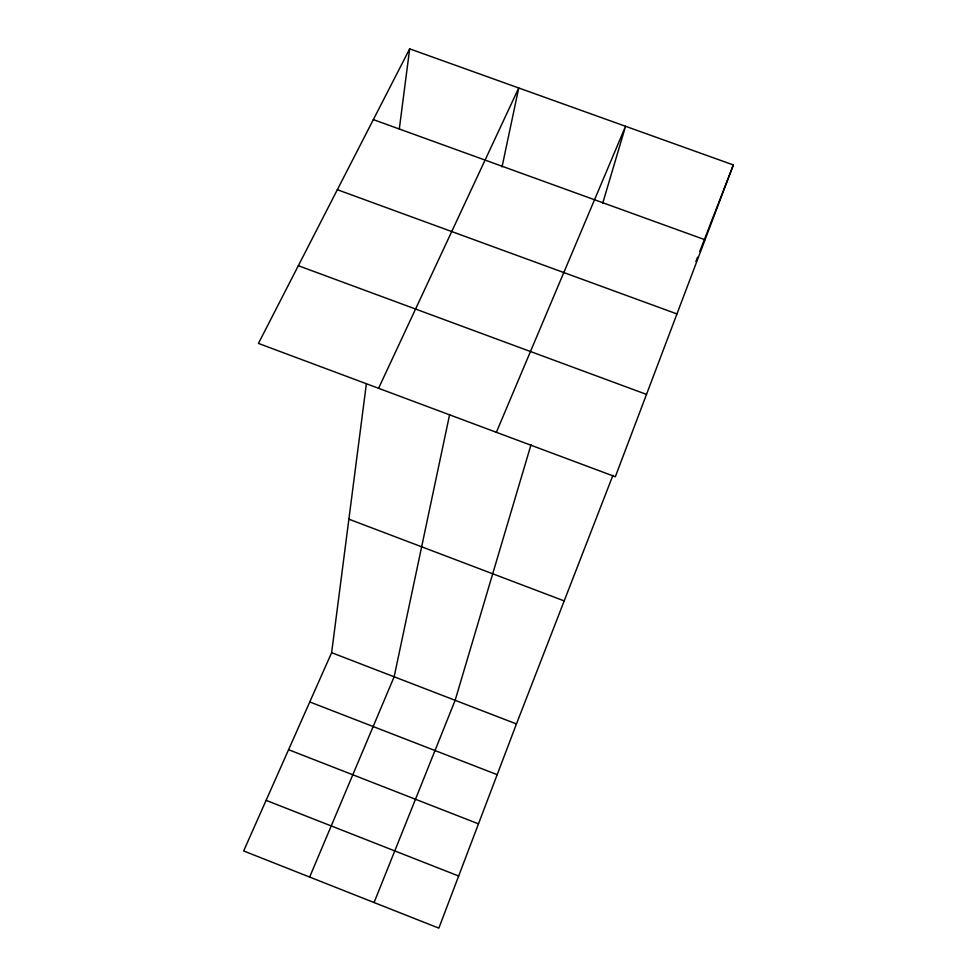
<?xml version="1.0" encoding="UTF-8"?>
<svg xmlns="http://www.w3.org/2000/svg" width="977" height="977" viewBox="0 0 977 977"><rect width="100%" height="100%" fill="white"/><g stroke="black" fill="none" stroke-linecap="round" stroke-linejoin="round"><path stroke-width="1.47" d="M612.909 475.359L516.454 723.945L438.844 928.15L243.652 850.955L331.63 652.673L366.351 384.01M399.312 128.964L409.668 48.85L733.348 164.954L615.327 476.752L258.441 343.415L409.668 48.85M449.664 414.395L394.146 676.78L309.66 877.053M502.019 166.982L518.738 87.967L378.575 388.296M531 444.779L455.148 700.301L374.081 902.528M602.65 203.424L625.549 126.289L496.365 432.31M695.893 261.47L697.554 257.22M699.752 251.541L733.348 164.954M373.348 119.609L705.028 239.768M337.358 189.709L676.951 313.935M298.339 265.707L646.493 394.403M348.887 519.178L564.193 600.916M331.63 652.673L516.454 723.945M309.77 701.95L497.183 774.663M288.581 749.701L478.486 823.855M266.11 800.346L458.665 876.015"/></g></svg>
